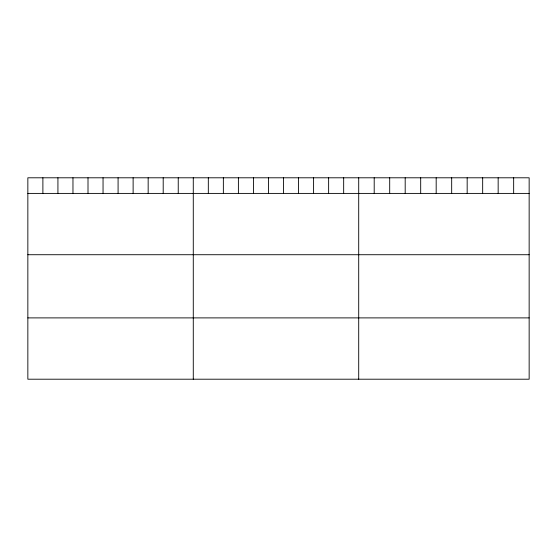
<?xml version="1.0" encoding="UTF-8"?>
<svg xmlns="http://www.w3.org/2000/svg" width="557" height="557" viewBox="0 0 557 557"><rect width="100%" height="100%" fill="white"/><g stroke="black" fill="none" stroke-linecap="round" stroke-linejoin="round"><path stroke-width="0.84" d="M529.15 193.404L529.15 379.206L27.85 379.206L27.85 177.794L529.15 177.794L529.15 193.404L27.85 193.404M27.85 254.723L529.15 254.723M27.85 317.894L529.15 317.894M513.658 177.794L513.658 193.404M498.16 177.794L498.16 193.404M482.668 177.794L482.668 193.404M467.17 177.794L467.17 193.404M451.678 177.794L451.678 193.404M436.18 177.794L436.18 193.404M420.688 177.794L420.688 193.404M405.19 177.794L405.19 193.404M389.698 177.794L389.698 193.404M374.2 177.794L374.2 193.404M358.708 177.794L358.708 379.206M343.669 177.794L343.669 193.404M328.63 177.794L328.63 193.404M313.591 177.794L313.591 193.404M298.552 177.794L298.552 193.404M283.513 177.794L283.513 193.404M268.474 177.794L268.474 193.404M253.435 177.794L253.435 193.404M238.396 177.794L238.396 193.404M223.357 177.794L223.357 193.404M208.318 177.794L208.318 193.404M193.279 177.794L193.279 379.206M178.24 177.794L178.24 193.404M163.201 177.794L163.201 193.404M148.162 177.794L148.162 193.404M133.123 177.794L133.123 193.404M118.084 177.794L118.084 193.404M103.045 177.794L103.045 193.404M88.006 177.794L88.006 193.404M72.967 177.794L72.967 193.404M57.928 177.794L57.928 193.404M42.889 177.794L42.889 193.404"/></g></svg>
